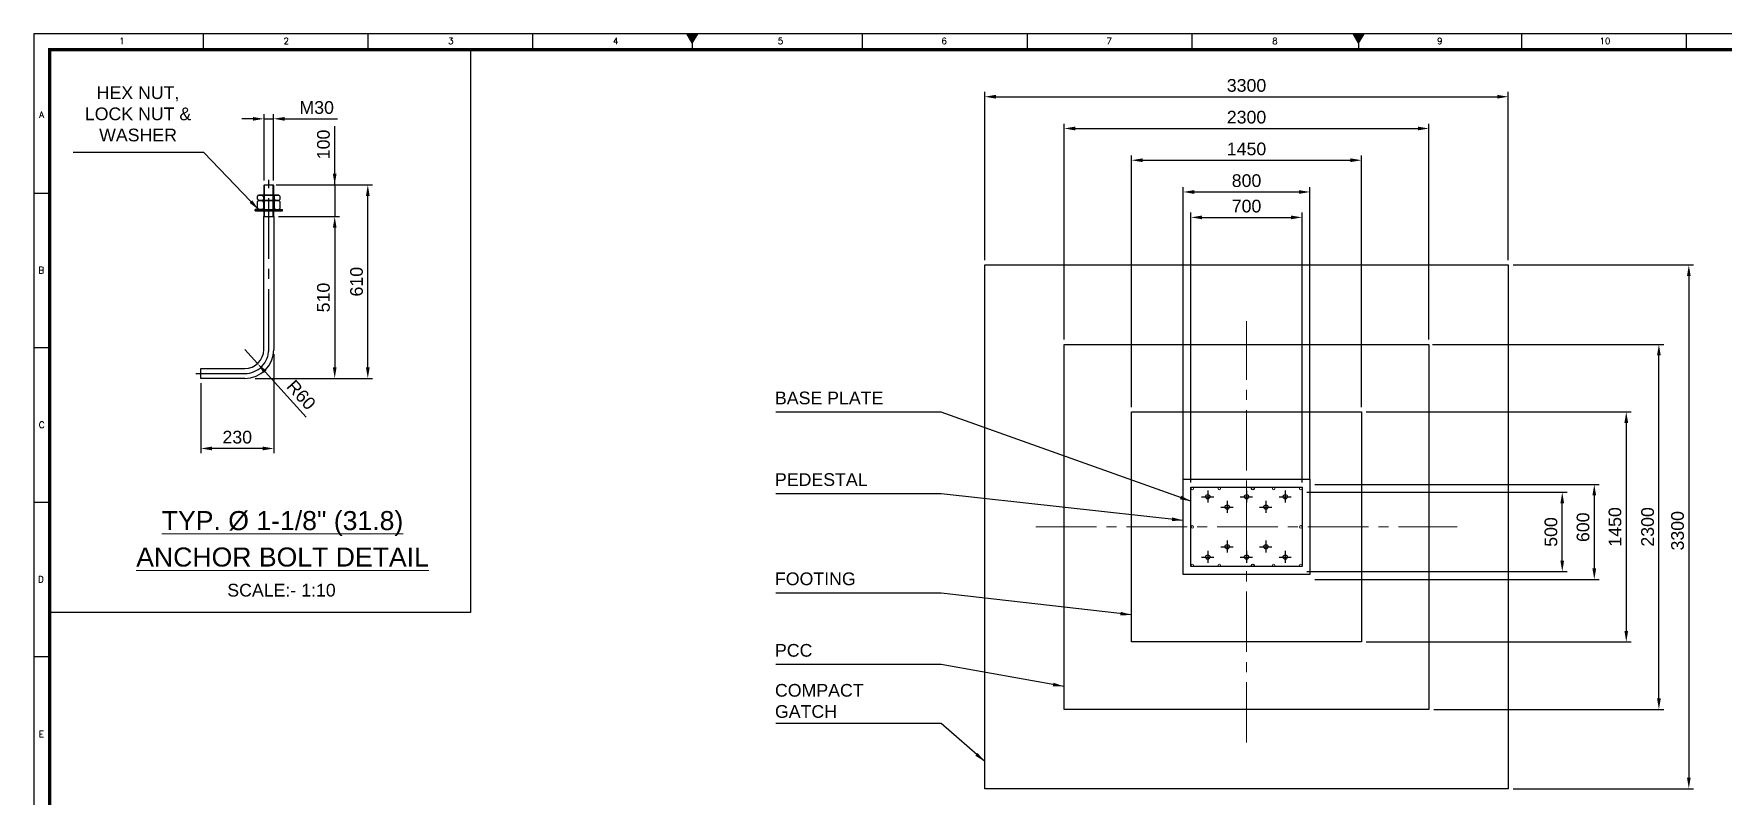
# Model space of a CAD drawing. Header units: millimetres. Extents: x -1055 to 11244, y -20673 to 2560.
# Drawn here: x 5515 to 6047, y 1499 to 1739 of the extents above; entities that cross this region are included whole.
import ezdxf
from ezdxf.enums import TextEntityAlignment as Align

# ---------------------------------------------------------------- set-up
doc = ezdxf.new("R2010")
doc.units = ezdxf.units.MM
doc.linetypes.add('CENTER2', pattern=[28.575, 19.05, -3.175, 3.175, -3.175])
doc.layers.add('BORDER', color=6, linetype='Continuous')
doc.layers.add('TEXT', color=7, linetype='Continuous', lineweight=13)
doc.styles.add('ROMANS', font='romans.shx', dxfattribs={"width": 0.8})
doc.styles.get("Standard").update_dxf_attribs({"font": 'arial.ttf'})
doc.styles.add('STYLE2', font='arial.ttf', dxfattribs={"width": 1.1})
doc.dimstyles.new('ISO-25', dxfattribs={"dimtxt": 4, "dimasz": 3.5, "dimexe": 1.5, "dimexo": 1.5, "dimgap": 1.5, "dimtad": 1, "dimtxsty": 'Standard', "dimcen": 0, "dimadec": 0, "dimazin": 0, "dimtfac": 1, "dimtmove": 0, "dimatfit": 3, "dimfxl": 1, "dimarcsym": 0})

# ---------------------------------------------------------------- blocks, each defined once
blk = doc.blocks.new('A1B')
at = {"layer": 'BORDER', "color": 1}
for p, q in [((56.44, 585), (56.44, 590)), ((56.44, 585), (56.44, 590)), ((108.38, 585), (108.38, 590)), ((108.38, 585), (108.38, 590)), ((160.31, 585), (160.31, 590)), ((160.31, 585), (160.31, 590)), ((264.19, 585), (264.19, 590)), ((316.12, 585), (316.12, 590)), ((368.06, 585), (368.06, 590)), ((471.94, 585), (471.94, 590)), ((523.88, 585), (523.88, 590)), ((3, 539.83), (8, 539.83)), ((3, 491.17), (8, 491.17)), ((3, 442.5), (8, 442.5)), ((3, 393.84), (8, 393.84))]:
    blk.add_line(p, q, dxfattribs=at)
at = {"layer": 'BORDER'}
for p, q in [((210.5, 587), (208.77, 590)), ((210.5, 590), (210.5, 585)), ((210.5, 587), (212.23, 590)), ((210.5, 588), (210.5, 585)), ((210.5, 588), (210.5, 585)), ((420.5, 587), (418.77, 590)), ((420.5, 590), (420.5, 585)), ((420.5, 587), (422.23, 590)), ((420.5, 588), (420.5, 585))]:
    blk.add_line(p, q, dxfattribs=at)
blk.add_lwpolyline([(837, 3), (837, 590), (3, 590), (3, 3)], close=True, dxfattribs=at)
at = {"layer": 'BORDER', "const_width": 1}
blk.add_lwpolyline([(8, 8), (832, 8), (832, 585), (8, 585)], close=True, dxfattribs=at)
at = {"layer": 'BORDER'}
for points in [[(212.23, 590), (208.77, 590), (210.5, 587)], [(422.23, 590), (418.77, 590), (420.5, 587)]]:
    blk.add_solid(points, dxfattribs=at)
at = {"layer": 'BORDER', "color": 1, "style": 'ROMANS'}
for s, p in [('1', (30.81, 586.75)), ('2', (82.56, 586.75)), ('3', (134.41, 586.75)), ('4', (186.37, 586.75)), ('5', (238.32, 586.75)), ('6', (289.89, 586.75)), ('7', (341.88, 586.75)), ('8', (394.13, 586.75)), ('9', (446.1, 586.75)), ('10', (498.13, 586.75)), ('A', (5.48, 563.52)), ('B', (5.35, 514.55)), ('C', (5.49, 465.84)), ('D', (5.25, 417.17)), ('E', (5.39, 368.4))]:
    blk.add_text(s, height=2, dxfattribs=at).set_placement(p, align=Align.CENTER)
blk = doc.blocks.new('*D27861')
at = {"color": 0, "lineweight": -2}
for p, q in [((5814.26, 1667.52), (5814.26, 1720.52)), ((5979.26, 1667.52), (5979.26, 1720.52)), ((5817.76, 1719.02), (5975.76, 1719.02))]:
    blk.add_line(p, q, dxfattribs=at)
at = {"color": 0}
for points in [[(5817.76, 1719.6), (5817.76, 1718.43), (5814.26, 1719.02)], [(5975.76, 1718.43), (5975.76, 1719.6), (5979.26, 1719.02)]]:
    blk.add_solid(points, dxfattribs=at)
at = {"layer": 'Defpoints', "color": 0}
for p in [(5979.26, 1719.02), (5814.26, 1666.02), (5979.26, 1666.02)]:
    blk.add_point(p, dxfattribs=at)
at = {"color": 0, "insert": (5896.76, 1722.56), "char_height": 4, "attachment_point": 5}
blk.add_mtext('3300', dxfattribs=at)
blk = doc.blocks.new('*D27862')
at = {"color": 0, "lineweight": -2}
for p, q in [((5980.76, 1666.02), (6037.65, 1666.02)), ((6036.15, 1662.52), (6036.15, 1504.52)), ((5980.76, 1501.02), (6037.65, 1501.02))]:
    blk.add_line(p, q, dxfattribs=at)
at = {"color": 0}
for points in [[(6036.73, 1662.52), (6035.57, 1662.52), (6036.15, 1666.02)], [(6035.57, 1504.52), (6036.73, 1504.52), (6036.15, 1501.02)]]:
    blk.add_solid(points, dxfattribs=at)
at = {"layer": 'Defpoints', "color": 0}
for p in [(5979.26, 1666.02), (5979.26, 1501.02), (6036.15, 1501.02)]:
    blk.add_point(p, dxfattribs=at)
at = {"color": 0, "insert": (6032.61, 1582.3), "char_height": 4, "attachment_point": 5, "rotation": 90}
blk.add_mtext('3300', dxfattribs=at)
blk = doc.blocks.new('*D27863')
at = {"color": 0, "lineweight": -2}
for p, q in [((5934.51, 1619.77), (6017.93, 1619.77)), ((6016.43, 1616.27), (6016.43, 1550.77)), ((5934.51, 1547.27), (6017.93, 1547.27))]:
    blk.add_line(p, q, dxfattribs=at)
at = {"color": 0}
for points in [[(6017.02, 1616.27), (6015.85, 1616.27), (6016.43, 1619.77)], [(6015.85, 1550.77), (6017.02, 1550.77), (6016.43, 1547.27)]]:
    blk.add_solid(points, dxfattribs=at)
at = {"layer": 'Defpoints', "color": 0}
for p in [(5933.01, 1619.77), (5933.01, 1547.27), (6016.43, 1547.27)]:
    blk.add_point(p, dxfattribs=at)
at = {"color": 0, "insert": (6012.89, 1583.52), "char_height": 4, "attachment_point": 5, "rotation": 90}
blk.add_mtext('1450', dxfattribs=at)
blk = doc.blocks.new('*D27864')
at = {"color": 0, "lineweight": -2}
for p, q in [((5918.26, 1596.92), (6007.86, 1596.92)), ((6006.36, 1593.42), (6006.36, 1570.42)), ((5918.26, 1566.92), (6007.86, 1566.92))]:
    blk.add_line(p, q, dxfattribs=at)
at = {"color": 0}
for points in [[(6006.94, 1593.42), (6005.77, 1593.42), (6006.36, 1596.92)], [(6005.77, 1570.42), (6006.94, 1570.42), (6006.36, 1566.92)]]:
    blk.add_solid(points, dxfattribs=at)
at = {"layer": 'Defpoints', "color": 0}
for p in [(5916.76, 1596.92), (5916.76, 1566.92), (6006.36, 1566.92)]:
    blk.add_point(p, dxfattribs=at)
at = {"color": 0, "insert": (6002.82, 1583.41), "char_height": 4, "attachment_point": 5, "rotation": 90}
blk.add_mtext('600', dxfattribs=at)
blk = doc.blocks.new('*D27865')
at = {"color": 0, "lineweight": -2}
for p, q in [((5876.76, 1598.42), (5876.76, 1690.52)), ((5880.26, 1689.02), (5913.26, 1689.02)), ((5916.76, 1598.42), (5916.76, 1690.52))]:
    blk.add_line(p, q, dxfattribs=at)
at = {"color": 0}
for points in [[(5880.26, 1689.6), (5880.26, 1688.43), (5876.76, 1689.02)], [(5913.26, 1688.43), (5913.26, 1689.6), (5916.76, 1689.02)]]:
    blk.add_solid(points, dxfattribs=at)
at = {"layer": 'Defpoints', "color": 0}
for p in [(5916.76, 1689.02), (5876.76, 1596.92), (5916.76, 1596.92)]:
    blk.add_point(p, dxfattribs=at)
at = {"color": 0, "insert": (5896.76, 1692.56), "char_height": 4, "attachment_point": 5}
blk.add_mtext('800', dxfattribs=at)
blk = doc.blocks.new('*D27866')
at = {"color": 0, "lineweight": -2}
for p, q in [((5839.26, 1642.52), (5839.26, 1710.52)), ((5954.26, 1642.52), (5954.26, 1710.52)), ((5842.76, 1709.02), (5950.76, 1709.02))]:
    blk.add_line(p, q, dxfattribs=at)
at = {"color": 0}
for points in [[(5842.76, 1709.6), (5842.76, 1708.43), (5839.26, 1709.02)], [(5950.76, 1708.43), (5950.76, 1709.6), (5954.26, 1709.02)]]:
    blk.add_solid(points, dxfattribs=at)
at = {"layer": 'Defpoints', "color": 0}
for p in [(5954.26, 1709.02), (5839.26, 1641.02), (5954.26, 1641.02)]:
    blk.add_point(p, dxfattribs=at)
at = {"color": 0, "insert": (5896.76, 1712.56), "char_height": 4, "attachment_point": 5}
blk.add_mtext('2300', dxfattribs=at)
blk = doc.blocks.new('*D27867')
at = {"color": 0, "lineweight": -2}
for p, q in [((5955.39, 1641.02), (6028.22, 1641.02)), ((6026.72, 1529.52), (6026.72, 1637.52)), ((5955.76, 1526.02), (6028.22, 1526.02))]:
    blk.add_line(p, q, dxfattribs=at)
at = {"color": 0}
for points in [[(6027.3, 1637.52), (6026.13, 1637.52), (6026.72, 1641.02)], [(6026.13, 1529.52), (6027.3, 1529.52), (6026.72, 1526.02)]]:
    blk.add_solid(points, dxfattribs=at)
at = {"layer": 'Defpoints', "color": 0}
for p in [(5953.89, 1641.02), (6026.72, 1641.02), (5954.26, 1526.02)]:
    blk.add_point(p, dxfattribs=at)
at = {"color": 0, "insert": (6023.17, 1583.52), "char_height": 4, "attachment_point": 5, "rotation": 90}
blk.add_mtext('2300', dxfattribs=at)
blk = doc.blocks.new('*D27868')
at = {"color": 0, "lineweight": -2}
for p, q in [((5915.76, 1594.42), (5997.76, 1594.42)), ((5996.26, 1572.92), (5996.26, 1590.92)), ((5915.76, 1569.42), (5997.76, 1569.42))]:
    blk.add_line(p, q, dxfattribs=at)
at = {"color": 0}
for points in [[(5996.84, 1590.92), (5995.67, 1590.92), (5996.26, 1594.42)], [(5995.67, 1572.92), (5996.84, 1572.92), (5996.26, 1569.42)]]:
    blk.add_solid(points, dxfattribs=at)
at = {"layer": 'Defpoints', "color": 0}
for p in [(5914.26, 1594.42), (5996.26, 1594.42), (5914.26, 1569.42)]:
    blk.add_point(p, dxfattribs=at)
at = {"color": 0, "insert": (5992.71, 1581.92), "char_height": 4, "attachment_point": 5, "rotation": 90}
blk.add_mtext('500', dxfattribs=at)
blk = doc.blocks.new('*D27869')
at = {"color": 0, "lineweight": -2}
for p, q in [((5879.26, 1597.52), (5879.26, 1682.51)), ((5914.26, 1597.52), (5914.26, 1682.51)), ((5882.76, 1681.01), (5910.76, 1681.01))]:
    blk.add_line(p, q, dxfattribs=at)
at = {"color": 0}
for points in [[(5882.76, 1681.59), (5882.76, 1680.42), (5879.26, 1681.01)], [(5910.76, 1680.42), (5910.76, 1681.59), (5914.26, 1681.01)]]:
    blk.add_solid(points, dxfattribs=at)
at = {"layer": 'Defpoints', "color": 0}
for p in [(5914.26, 1681.01), (5879.26, 1596.02), (5914.26, 1596.02)]:
    blk.add_point(p, dxfattribs=at)
at = {"color": 0, "insert": (5896.76, 1684.55), "char_height": 4, "attachment_point": 5}
blk.add_mtext('700', dxfattribs=at)
blk = doc.blocks.new('*D27870')
at = {"color": 0, "lineweight": -2}
for p, q in [((5860.51, 1621.27), (5860.51, 1700.52)), ((5864.01, 1699.02), (5929.51, 1699.02)), ((5933.01, 1621.27), (5933.01, 1700.52))]:
    blk.add_line(p, q, dxfattribs=at)
at = {"color": 0}
for points in [[(5864.01, 1699.6), (5864.01, 1698.43), (5860.51, 1699.02)], [(5929.51, 1698.43), (5929.51, 1699.6), (5933.01, 1699.02)]]:
    blk.add_solid(points, dxfattribs=at)
at = {"layer": 'Defpoints', "color": 0}
for p in [(5933.01, 1699.02), (5860.51, 1619.77), (5933.01, 1619.77)]:
    blk.add_point(p, dxfattribs=at)
at = {"color": 0, "insert": (5896.76, 1702.56), "char_height": 4, "attachment_point": 5}
blk.add_mtext('1450', dxfattribs=at)
blk = doc.blocks.new('A$7E971911A913F')
at = {"color": 3, "linetype": 'CENTER2', "ltscale": 0.2}
for p, q in [((0, 1.96), (3.91, 1.96)), ((1.96, 3.91), (1.96, 0))]:
    blk.add_line(p, q, dxfattribs=at)
blk = doc.blocks.new('A$7E971911A2C17B')
blk.add_circle((1.96, 1.96), 0.675)
blk.add_blockref('A$7E971911A913F', (0, 0))
blk = doc.blocks.new('*D28658')
at = {"color": 0, "lineweight": -2}
for p, q in [((5609.41, 1691.26), (5609.41, 1709.71)), ((5609.41, 1694.76), (5609.41, 1698.26)), ((5590.97, 1691.26), (5610.91, 1691.26)), ((5609.41, 1691.26), (5609.41, 1681.27)), ((5591.7, 1681.27), (5610.91, 1681.27)), ((5609.41, 1677.77), (5609.41, 1674.27))]:
    blk.add_line(p, q, dxfattribs=at)
at = {"color": 0}
for points in [[(5608.83, 1694.76), (5609.99, 1694.76), (5609.41, 1691.26)], [(5609.99, 1677.77), (5608.83, 1677.77), (5609.41, 1681.27)]]:
    blk.add_solid(points, dxfattribs=at)
at = {"layer": 'Defpoints', "color": 0}
for p in [(5589.47, 1691.26), (5590.2, 1681.27), (5609.41, 1681.27)]:
    blk.add_point(p, dxfattribs=at)
at = {"color": 0, "insert": (5605.87, 1703.99), "char_height": 4, "attachment_point": 5, "rotation": 90}
blk.add_mtext('100', dxfattribs=at)
blk = doc.blocks.new('*D28659')
at = {"color": 0, "lineweight": -2}
for p, q in [((5602.26, 1691.26), (5621.34, 1691.26)), ((5619.84, 1633.77), (5619.84, 1687.76)), ((5584.29, 1630.27), (5621.34, 1630.27))]:
    blk.add_line(p, q, dxfattribs=at)
at = {"color": 0}
for points in [[(5620.42, 1687.76), (5619.26, 1687.76), (5619.84, 1691.26)], [(5619.26, 1633.77), (5620.42, 1633.77), (5619.84, 1630.27)]]:
    blk.add_solid(points, dxfattribs=at)
at = {"layer": 'Defpoints', "color": 0}
for p in [(5600.76, 1691.26), (5619.84, 1691.26), (5582.79, 1630.27)]:
    blk.add_point(p, dxfattribs=at)
at = {"color": 0, "insert": (5616.3, 1660.76), "char_height": 4, "attachment_point": 5, "rotation": 90}
blk.add_mtext('610', dxfattribs=at)
blk = doc.blocks.new('*D28660')
at = {"color": 0, "lineweight": -2}
for p, q in [((5591.7, 1681.27), (5610.91, 1681.27)), ((5609.41, 1677.77), (5609.41, 1633.77)), ((5584.29, 1630.27), (5610.91, 1630.27))]:
    blk.add_line(p, q, dxfattribs=at)
at = {"color": 0}
for points in [[(5609.99, 1677.77), (5608.83, 1677.77), (5609.41, 1681.27)], [(5608.83, 1633.77), (5609.99, 1633.77), (5609.41, 1630.27)]]:
    blk.add_solid(points, dxfattribs=at)
at = {"layer": 'Defpoints', "color": 0}
for p in [(5590.2, 1681.27), (5582.79, 1630.27), (5609.41, 1630.27)]:
    blk.add_point(p, dxfattribs=at)
at = {"color": 0, "insert": (5605.87, 1655.77), "char_height": 4, "attachment_point": 5, "rotation": 90}
blk.add_mtext('510', dxfattribs=at)
blk = doc.blocks.new('*D28661')
at = {"color": 0, "lineweight": -2}
for p, q in [((5583.63, 1712.06), (5580.13, 1712.06)), ((5587.13, 1692.67), (5587.13, 1713.56)), ((5587.13, 1712.06), (5590.13, 1712.06)), ((5590.13, 1692.67), (5590.13, 1713.56)), ((5593.63, 1712.06), (5610.32, 1712.06))]:
    blk.add_line(p, q, dxfattribs=at)
at = {"color": 0}
for points in [[(5583.63, 1711.47), (5583.63, 1712.64), (5587.13, 1712.06)], [(5593.63, 1712.64), (5593.63, 1711.47), (5590.13, 1712.06)]]:
    blk.add_solid(points, dxfattribs=at)
at = {"layer": 'Defpoints', "color": 0}
for p in [(5590.13, 1712.06), (5587.13, 1691.17), (5590.13, 1691.17)]:
    blk.add_point(p, dxfattribs=at)
at = {"color": 0, "insert": (5603.73, 1715.6), "char_height": 4, "attachment_point": 5}
blk.add_mtext('M30', dxfattribs=at)
blk = doc.blocks.new('*D28662')
at = {"color": 0, "lineweight": -2}
for p, q in [((5590.2, 1637.89), (5590.2, 1606.73)), ((5567.2, 1628.83), (5567.2, 1606.73)), ((5586.7, 1608.23), (5570.7, 1608.23))]:
    blk.add_line(p, q, dxfattribs=at)
at = {"color": 0}
for points in [[(5570.7, 1608.81), (5570.7, 1607.64), (5567.2, 1608.23)], [(5586.7, 1607.64), (5586.7, 1608.81), (5590.2, 1608.23)]]:
    blk.add_solid(points, dxfattribs=at)
at = {"layer": 'Defpoints', "color": 0}
for p in [(5590.2, 1639.39), (5567.2, 1630.33), (5567.2, 1608.23)]:
    blk.add_point(p, dxfattribs=at)
at = {"color": 0, "insert": (5578.7, 1611.77), "char_height": 4, "attachment_point": 5}
blk.add_mtext('230', dxfattribs=at)
blk = doc.blocks.new('*D28663')
at = {"color": 0, "lineweight": -2}
for p, q in [((5581.07, 1639.39), (5585.11, 1634.95)), ((5587.46, 1632.36), (5600.46, 1618.08))]:
    blk.add_line(p, q, dxfattribs=at)
at = {"color": 0}
blk.add_solid([(5587.9, 1632.76), (5587.03, 1631.97), (5585.11, 1634.95)], dxfattribs=at)
at = {"layer": 'Defpoints', "color": 0}
for p in [(5581.07, 1639.39), (5585.11, 1634.95)]:
    blk.add_point(p, dxfattribs=at)
at = {"color": 0, "insert": (5598.86, 1625.1), "char_height": 4, "attachment_point": 5, "rotation": 312.2981}
blk.add_mtext('R60', dxfattribs=at)

msp = doc.modelspace()

# ---------------------------------------------------------------- linework, layer by layer
for p, q in [((5585.053773, 1687.634711), (5585.421536, 1688.051973)), ((5591.844359, 1688.051973), (5585.421536, 1688.051973)), ((5585.421536, 1688.051973), (5586.644577, 1688.051973)), ((5586.644577, 1688.051973), (5585.421536, 1688.051973)), ((5586.919477, 1687.634711), (5586.644577, 1688.051973)), ((5586.919477, 1687.634711), (5587.065075, 1688.051973)), ((5587.065075, 1688.051973), (5590.20082, 1688.051973)), ((5587.236906, 1691.266399), (5587.132947, 1691.172258)), ((5587.132947, 1681.266399), (5587.132947, 1691.172258)), ((5590.132947, 1691.172258), (5587.132947, 1691.172258)), ((5587.236906, 1681.266399), (5587.236906, 1691.266399)), ((5587.236906, 1691.266399), (5590.028989, 1691.266399)), ((5587.236906, 1691.266399), (5590.028989, 1691.266399)), ((5590.028989, 1681.266399), (5590.028989, 1691.266399)), ((5590.028989, 1691.266399), (5590.132947, 1691.172258)), ((5590.132947, 1691.172258), (5590.132947, 1681.266399)), ((5590.346418, 1687.634711), (5590.20082, 1688.051973)), ((5590.346418, 1687.634711), (5590.621318, 1688.051973)), ((5590.621318, 1688.051973), (5591.844359, 1688.051973)), ((5592.212122, 1687.634711), (5591.844359, 1688.051973)), ((5584.298936, 1683.045031), (5584.298936, 1683.463682)), ((5584.298936, 1683.463682), (5592.966958, 1683.463682)), ((5586.644577, 1683.463682), (5584.298936, 1683.463682)), ((5584.298936, 1683.463682), (5586.644577, 1683.463682)), ((5584.298936, 1683.045031), (5592.966958, 1683.045031)), ((5585.053773, 1686.729536), (5585.053773, 1687.634711)), ((5585.053773, 1686.729536), (5585.421536, 1686.312274)), ((5585.053773, 1685.895012), (5585.421536, 1686.312274)), ((5585.053773, 1683.880944), (5585.053773, 1685.895012)), ((5585.053773, 1683.880944), (5585.421536, 1683.463682)), ((5591.844359, 1686.312274), (5585.421536, 1686.312274)), ((5586.644577, 1686.312274), (5585.421536, 1686.312274)), ((5585.421536, 1686.312274), (5586.644577, 1686.312274)), ((5586.919477, 1686.729536), (5586.644577, 1686.312274)), ((5586.919477, 1685.895012), (5586.644577, 1686.312274)), ((5586.919477, 1683.880944), (5586.644577, 1683.463682)), ((5586.919477, 1687.634711), (5586.919477, 1686.729536)), ((5586.919477, 1686.729536), (5587.065075, 1686.312274)), ((5586.919477, 1685.895012), (5587.065075, 1686.312274)), ((5586.919477, 1685.895012), (5586.919477, 1683.880944)), ((5586.919477, 1683.880944), (5587.065075, 1683.463682)), ((5587.065075, 1686.312274), (5590.20082, 1686.312274)), ((5587.065075, 1686.312274), (5590.20082, 1686.312274)), ((5587.065075, 1683.463682), (5590.20082, 1683.463682)), ((5590.346418, 1686.729536), (5590.20082, 1686.312274)), ((5590.346418, 1685.895012), (5590.20082, 1686.312274)), ((5590.346418, 1683.880944), (5590.20082, 1683.463682)), ((5590.346418, 1687.634711), (5590.346418, 1686.729536)), ((5590.346418, 1686.729536), (5590.621318, 1686.312274)), ((5590.346418, 1685.895012), (5590.621318, 1686.312274)), ((5590.346418, 1685.895012), (5590.346418, 1683.880944)), ((5590.346418, 1683.880944), (5590.621318, 1683.463682)), ((5590.621318, 1686.312274), (5591.844359, 1686.312274)), ((5590.621318, 1686.312274), (5591.844359, 1686.312274)), ((5590.621318, 1683.463682), (5591.844359, 1683.463682)), ((5592.212122, 1686.729536), (5591.844359, 1686.312274)), ((5592.212122, 1685.895012), (5591.844359, 1686.312274)), ((5592.212122, 1683.880944), (5591.844359, 1683.463682)), ((5592.212122, 1686.729536), (5592.212122, 1687.634711)), ((5592.212122, 1683.880944), (5592.212122, 1685.895012)), ((5592.966958, 1683.045031), (5592.966958, 1683.463682)), ((5587.070447, 1681.266399), (5590.195447, 1681.266399)), ((5587.070447, 1639.391399), (5587.070447, 1681.266399)), ((5590.195447, 1681.266399), (5590.195447, 1639.391399)), ((5567.195447, 1630.266399), (5567.195447, 1633.391399)), ((5567.195447, 1633.391399), (5581.070447, 1633.391399)), ((5581.070447, 1630.266399), (5567.195447, 1630.266399))]:
    msp.add_line(p, q)
at = {"color": 3, "linetype": 'CENTER2'}
for p, q in [((5588.632947, 1639.391399), (5588.632947, 1692.828899)), ((5565.632947, 1631.828899), (5581.070447, 1631.828899))]:
    msp.add_line(p, q, dxfattribs=at)
at = {"color": 3, "linetype": 'CENTER2', "lineweight": 0}
for p, q in [((5896.756783, 1515.565924), (5896.756783, 1648.272316)), ((5830.403587, 1583.516681), (5963.109979, 1583.516681))]:
    msp.add_line(p, q, dxfattribs=at)
msp.add_lwpolyline([(5519.575072, 1733.838959), (5652.161082, 1733.838959), (5652.161082, 1556.565297), (5519.575072, 1556.565297)], close=True)
at = {"color": 5}
msp.add_lwpolyline([(5979.256783, 1501.016681), (5814.256783, 1501.016681), (5814.256783, 1666.016681), (5979.256783, 1666.016681)], close=True, dxfattribs=at)
at = {"color": 4}
msp.add_lwpolyline([(5839.256783, 1641.016681), (5954.256783, 1641.016681), (5954.256783, 1526.016681), (5839.256783, 1526.016681)], close=True, dxfattribs=at)
at = {"color": 3, "linetype": 'CENTER2'}
msp.add_lwpolyline([(5567.195447, 1630.328544), (5567.195447, 1630.328899)], dxfattribs=at)
at = {"color": 3}
msp.add_lwpolyline([(5933.006783, 1547.266681), (5860.506783, 1547.266681), (5860.506783, 1619.766681), (5933.006783, 1619.766681)], close=True, dxfattribs=at)
at = {"color": 2}
msp.add_lwpolyline([(5916.756783, 1568.516681), (5876.756783, 1568.516681), (5876.756783, 1598.516681), (5916.756783, 1598.516681)], close=True, dxfattribs=at)
at = {"color": 1}
msp.add_lwpolyline([(5914.256783, 1571.016681), (5879.256783, 1571.016681), (5879.256783, 1596.016681), (5914.256783, 1596.016681)], close=True, dxfattribs=at)
at = {"color": 50, "lineweight": 0}
for centre in [(5879.656783, 1595.616681), (5888.206783, 1595.616681), (5879.656783, 1583.516681), (5913.856783, 1583.516681), (5879.656783, 1571.416681), (5888.206783, 1571.416681), (5913.856783, 1571.416681)]:
    msp.add_circle(centre, 0.4, dxfattribs=at)
at = {"color": 5}
for centre in [(5898.756783, 1595.616681), (5898.756783, 1571.416681)]:
    msp.add_circle(centre, 0.4, dxfattribs=at)
at = {"color": 6, "lineweight": 0}
for centre in [(5905.306783, 1595.616681), (5905.306783, 1571.416681)]:
    msp.add_circle(centre, 0.4, dxfattribs=at)
at = {"color": 50, "lineweight": 0, "extrusion": (0, 0, -1)}
msp.add_circle((-5913.856783, 1595.616681), 0.4, dxfattribs=at)
for radius in [6, 9.125]:
    msp.add_arc((5581.070447, 1639.391399), radius, 270, 0)
at = {"color": 3, "linetype": 'CENTER2'}
msp.add_arc((5581.070447, 1639.391399), 7.5625, 270, 0, dxfattribs=at)

# ---------------------------------------------------------------- block references
for name, p in [('A1B', (5511.575072, 1148.838959)), ('A$7E971911A2C17B', (5882.600252, 1591.060149)), ('A$7E971911A2C17B', (5894.800252, 1591.060149)), ('A$7E971911A2C17B', (5907.000252, 1591.060149)), ('A$7E971911A2C17B', (5888.700252, 1587.810149)), ('A$7E971911A2C17B', (5900.900252, 1587.810149)), ('A$7E971911A2C17B', (5882.600252, 1572.060149)), ('A$7E971911A2C17B', (5888.698507, 1575.310149)), ('A$7E971911A2C17B', (5894.800252, 1572.060149)), ('A$7E971911A2C17B', (5900.900252, 1575.310149)), ('A$7E971911A2C17B', (5907.000252, 1572.060149))]:
    msp.add_blockref(name, p)

# ---------------------------------------------------------------- texts
at = {"char_height": 4, "attachment_point": 5}
for s, insert in [('HEX NUT,\\PLOCK NUT &\\PWASHER', (5547.430564, 1713.599517)), ('SCALE:- 1:10', (5592.641748, 1563.56079))]:
    msp.add_mtext(s, dxfattribs=dict(at, insert=insert))
at = {"color": 130, "char_height": 4, "attachment_point": 1}
for s, insert, width in [('BASE PLATE', (5748.151409, 1626.133769), 59.24768363), ('PEDESTAL', (5748.151409, 1600.429242), 32.1028704), ('FOOTING', (5748.151409, 1569.174638), 32.1028704), ('PCC', (5748.151409, 1546.638503), 32.1028704), ('COMPACT\\PGATCH', (5748.151409, 1534.04478), 32.1028704)]:
    msp.add_mtext(s, dxfattribs=dict(at, insert=insert, width=width))
at = {"layer": 'TEXT', "linetype": 'Continuous', "style": 'STYLE2'}
for s, p in [('%%UTYP. %%C 1-1/8" (31.8)', (5592.964495, 1582.508797)), ('%%UANCHOR BOLT DETAIL', (5592.964495, 1571.028983))]:
    msp.add_text(s, height=6, dxfattribs=at).set_placement(p, align=Align.CENTER)

# ---------------------------------------------------------------- dimensions: what is measured, and where the dimension line sits
for base, p1, p2, picture, middle in [((5979.256783, 1719.016681), (5814.256783, 1666.016681), (5979.256783, 1666.016681), '*D27861', (5896.756783, 1719.016681)), ((5954.256783, 1709.016681), (5839.256783, 1641.016681), (5954.256783, 1641.016681), '*D27866', (5896.756783, 1709.016681)), ((5916.756783, 1689.016681), (5876.756783, 1596.91912), (5916.756783, 1596.91912), '*D27865', (5896.756783, 1689.016681)), ((5914.256783, 1681.005986), (5879.256783, 1596.016681), (5914.256783, 1596.016681), '*D27869', (5896.756783, 1681.005986))]:
    dim = msp.add_linear_dim(base=base, p1=p1, p2=p2, dimstyle='ISO-25', override={"dimtxt": 4, "dimlfac": 20})
    dim.commit()
    dim.dimension.update_dxf_attribs({"geometry": picture, "text_midpoint": middle, "dimtype": 160})
dim = msp.add_linear_dim(base=(5590.132947, 1712.057424), p1=(5587.132947, 1691.172258), p2=(5590.132947, 1691.172258), text='M30', dimstyle='ISO-25', override={"dimtxt": 4, "dimdec": 0, "dimlfac": 10})
dim.commit()
dim.dimension.update_dxf_attribs({"geometry": '*D28661', "text_midpoint": (5603.727081, 1715.60108)})
for base, p1, p2, override, picture, middle in [((5609.409605, 1681.266399), (5589.474312, 1691.263225), (5590.195447, 1681.266399), {"dimtxt": 4, "dimdec": 0, "dimlfac": 10}, '*D28658', (5609.409605, 1703.986963)), ((5619.840746, 1691.263225), (5582.788885, 1630.266399), (5600.761893, 1691.263225), {"dimtxt": 4, "dimdec": 0, "dimlfac": 10, "dimtxsty": 'Standard'}, '*D28659', (5619.840746, 1660.764812)), ((6036.149193, 1501.016681), (5979.256783, 1666.016681), (5979.256783, 1501.016681), {"dimtxt": 4, "dimlfac": 20}, '*D27862', (6036.149193, 1582.297475)), ((6026.715317, 1641.016681), (5954.256783, 1526.016681), (5953.888882, 1641.016681), {"dimtxt": 4, "dimlfac": 20}, '*D27867', (6026.715317, 1583.516681)), ((6006.357855, 1566.91912), (5916.756783, 1596.91912), (5916.756783, 1566.91912), {"dimtxt": 4, "dimlfac": 20}, '*D27864', (6006.357855, 1583.4145))]:
    dim = msp.add_linear_dim(base=base, p1=p1, p2=p2, angle=90, dimstyle='ISO-25', override=override)
    dim.commit()
    dim.dimension.update_dxf_attribs({"geometry": picture, "text_midpoint": middle, "dimtype": 160})
for base, p1, p2, override, picture, middle in [((5933.006783, 1699.016681), (5860.506783, 1619.766681), (5933.006783, 1619.766681), {"dimtxt": 4, "dimlfac": 20}, '*D27870', (5896.756783, 1702.558973)), ((5567.195447, 1608.225794), (5590.195447, 1639.391399), (5567.195447, 1630.328899), {"dimtxt": 4, "dimdec": 0, "dimlfac": 10}, '*D28662', (5578.695447, 1611.769451))]:
    dim = msp.add_linear_dim(base=base, p1=p1, p2=p2, dimstyle='ISO-25', override=override)
    dim.commit()
    dim.dimension.update_dxf_attribs({"geometry": picture, "text_midpoint": middle})
for base, p1, p2, override, picture, middle in [((5609.409605, 1630.266399), (5590.195447, 1681.266399), (5582.788885, 1630.266399), {"dimtxt": 4, "dimdec": 0, "dimlfac": 10, "dimtxsty": 'Standard'}, '*D28660', (5605.867313, 1655.766399)), ((6016.433215, 1547.266681), (5933.006783, 1619.766681), (5933.006783, 1547.266681), {"dimtxt": 4, "dimlfac": 20}, '*D27863', (6012.890923, 1583.516681)), ((5996.256783, 1594.41912), (5914.256783, 1569.41912), (5914.256783, 1594.41912), {"dimtxt": 4, "dimlfac": 20}, '*D27868', (5992.714491, 1581.91912))]:
    dim = msp.add_linear_dim(base=base, p1=p1, p2=p2, angle=90, dimstyle='ISO-25', override=override)
    dim.commit()
    dim.dimension.update_dxf_attribs({"geometry": picture, "text_midpoint": middle})
dim = msp.add_radius_dim(center=(5581.070447, 1639.391399), mpoint=(5585.108374, 1634.953478), dimstyle='ISO-25', override={"dimtxt": 4, "dimdec": 0, "dimlfac": 10})
dim.commit()
dim.dimension.update_dxf_attribs({"geometry": '*D28663', "text_midpoint": (5596.238538, 1622.720765), "dimtype": 164})

# ---------------------------------------------------------------- leaders
for points, override in [([(5585.421536, 1683.463682), (5568.211706, 1701.465308), (5527.013648, 1701.465308)], {"dimtad": 0}), ([(5879.256783, 1591.603454), (5800.529099, 1619.654233), (5748.442604, 1619.654233)], {"dimgap": 1.5, "dimtad": 0}), ([(5876.756783, 1585.564558), (5800.529099, 1593.949706), (5748.442604, 1593.949706)], {"dimgap": 1.5, "dimtad": 0}), ([(5860.506783, 1555.797463), (5800.529099, 1562.695102), (5748.442604, 1562.695102)], {"dimgap": 1.5, "dimtad": 0}), ([(5839.256783, 1533.261328), (5800.529099, 1540.158967), (5748.442604, 1540.158967)], {"dimgap": 1.5, "dimtad": 0}), ([(5814.256783, 1509.607374), (5800.529099, 1521.599797), (5748.442604, 1521.599797)], {"dimgap": 1.5, "dimtad": 0})]:
    msp.add_leader(points, dimstyle='ISO-25', override=override)

doc.saveas('drawing.dxf')
